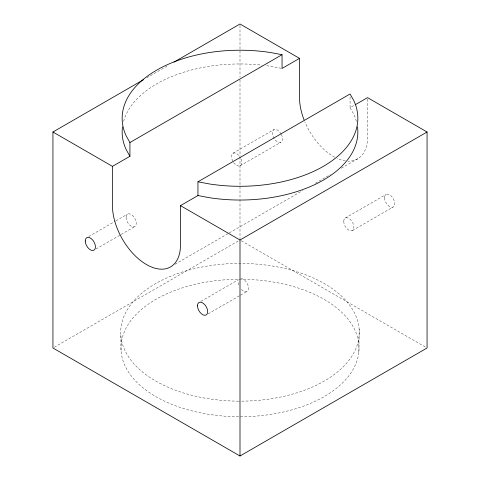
<?xml version="1.0" encoding="UTF-8"?>
<svg xmlns="http://www.w3.org/2000/svg" width="480" height="480" viewBox="0 0 480 480"><rect width="100%" height="100%" fill="white"/><g stroke="black" fill="none" stroke-linecap="round" stroke-linejoin="round"><path stroke-width="0.36" stroke-dasharray="2.4 1.8" d="M358.83 352.146L359.166 329.238M146.79 77.814L167.508 65.856M88.686 236.556L115.248 221.22M115.896 220.848L127.554 214.116M232.992 153.24L273.804 129.678M95.904 249.054L120.522 234.84M121.164 234.468L134.772 226.614M240.204 165.738L281.022 142.176M356.394 121.356A117.846 68.034 0 0 0 353.826 114.39L350.076 107.718L354.6 105.108M174.978 264.276L228.774 233.214M229.35 232.884L302.568 190.614M315.438 183.18L330.396 174.546M341.328 168.234L358.806 158.142M54.234 347.256L238.704 240.75M200.922 301.356L238.5 279.66M345.228 218.04L386.04 194.478M208.14 313.854L239.88 295.524M240.528 295.152L247.008 291.414M352.446 230.538L393.258 206.976M281.328 68.316L270.498 66.282A117.846 68.034 0 0 0 264.858 65.496M241.296 240.75L425.766 347.256M120.834 335.346L121.074 351.048M367.542 99.12L367.542 136.908A48.102 27.768 60 0 1 348.012 161.166M350.076 96.87L350.076 107.718M240 25.494L240 77.064M240 80.058L240 156.294M240 157.038L240 198.894M240 199.644L240 238.506M123.606 121.356A117.846 68.034 0 0 1 262.008 65.16M238.68 416.724A119.046 68.73 0 0 1 137.448 313.098A119.046 68.73 0 0 1 343.506 314.052A119.046 68.73 0 0 1 239.412 416.73M238.68 401.154A119.286 68.868 0 0 1 137.238 297.318A119.286 68.868 0 0 1 343.716 298.272A119.286 68.868 0 0 1 239.412 401.16M240.852 278.586A7.212 4.164 60 0 1 248.502 288.108A7.212 4.164 60 0 1 240.852 288.792M238.776 284.982A7.212 4.164 60 0 1 238.476 280.794M281.322 134.394A7.212 4.164 60 0 1 278.442 142.29A7.212 4.164 60 0 1 272.526 131.418A7.212 4.164 60 0 1 281.022 133.842M241.02 159.096A7.212 4.164 60 0 1 237.042 165.618A7.212 4.164 60 0 1 231.804 154.71A7.212 4.164 60 0 1 240.204 157.41M345.384 160.926A48.102 27.768 60 0 1 337.086 158.382M334.716 157.206A48.102 27.768 60 0 1 304.866 121.866M126.06 217.416A7.212 4.164 60 0 0 133.716 226.938A7.212 4.164 60 0 0 133.716 216.732A7.212 4.164 60 0 0 126.06 217.416M384.546 197.784A7.212 4.164 60 0 0 392.202 207.3A7.212 4.164 60 0 0 392.202 197.1A7.212 4.164 60 0 0 384.546 197.784M343.734 221.346A7.212 4.164 60 0 0 351.384 230.868A7.212 4.164 60 0 0 351.384 220.662A7.212 4.164 60 0 0 343.734 221.346"/><path stroke-width="0.72" d="M355.248 104.73L367.542 97.638L427.062 132L427.062 348L240 456L52.938 348L52.938 132L143.556 79.68M173.976 62.118L240 24L299.52 58.362L299.52 97.638A48.102 27.768 60 0 0 304.074 119.904M52.938 132L112.458 166.362L129.924 156.276L129.924 142.53L282.054 54.702L282.054 68.448L299.52 58.362M197.946 181.806L350.076 93.978L353.826 100.644A117.846 68.034 0 0 1 209.502 183.972L197.946 181.806L197.946 195.552L180.48 205.638L180.48 244.908A48.102 27.768 60 0 1 146.472 264.546A48.102 27.768 60 0 1 112.458 205.638L112.458 166.362M180.48 205.638L240 240L427.062 132M282.054 54.702L270.498 52.536A117.846 68.034 0 0 0 126.174 135.864L129.924 142.53M197.946 195.552L209.502 197.718A117.846 68.034 0 0 0 357.528 127.02M129.924 156.276L126.174 149.61A117.846 68.034 0 0 1 122.472 127.02M240 240L240 456M197.484 305.784A7.212 4.164 60 0 0 205.14 315.3A7.212 4.164 60 0 0 205.14 305.1A7.212 4.164 60 0 0 197.484 305.784M85.248 240.984A7.212 4.164 60 0 0 92.904 250.5A7.212 4.164 60 0 0 92.904 240.3A7.212 4.164 60 0 0 85.248 240.984"/></g></svg>
